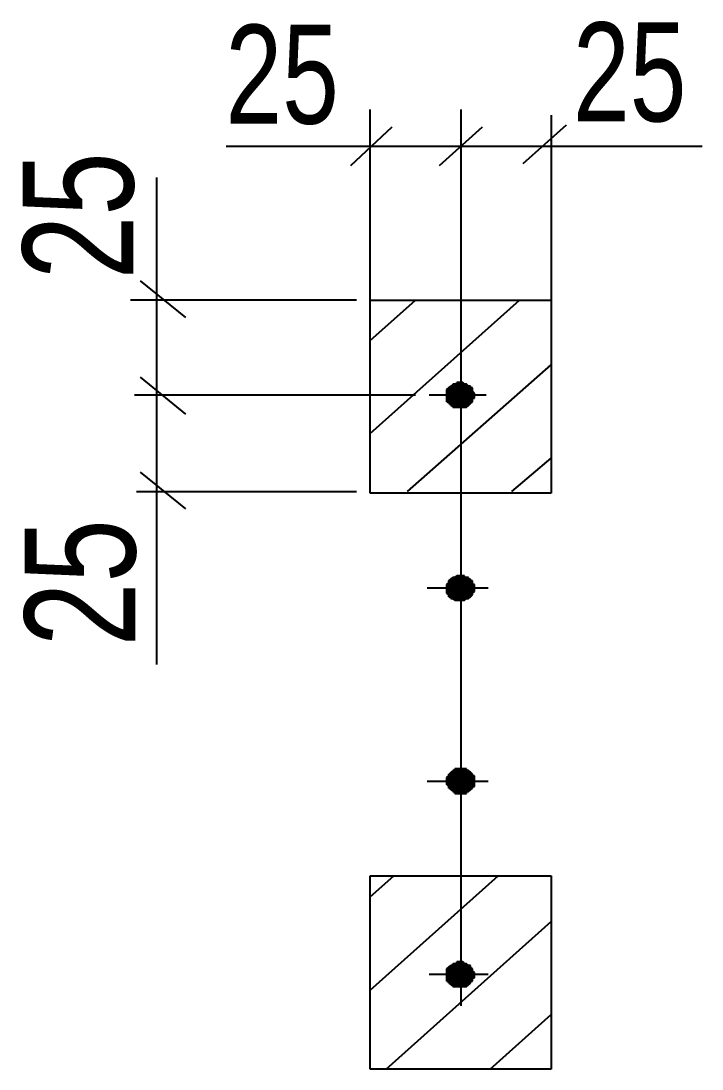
# Model space of a CAD drawing. Header units: millimetres. Extents: x -22 to 819, y -311 to 283.
# Drawn here: x 536.32 to 550.44, y -288.01 to -266.29 of the extents above; entities that cross this region are included whole.
import ezdxf

# ---------------------------------------------------------------- set-up
doc = ezdxf.new("R2010")
doc.units = ezdxf.units.MM
doc.styles.add('Arial Narrow', font='ARIALN.TTF', dxfattribs={"height": 0.2})

# ---------------------------------------------------------------- blocks, each defined once
blk = doc.blocks.new('0_TCM_4503_AIVD_AD_NOTE_BLOCK-43751636-16111')
at = {"linetype": 'Continuous'}
for points in [[(545.149, -273.925), (545.434, -273.925), (545.189, -273.889)], [(545.189, -273.889), (545.434, -273.889), (545.23, -273.853)], [(545.189, -273.889), (545.434, -273.925), (545.434, -273.889)], [(545.23, -273.853), (545.434, -273.889), (545.434, -273.853)], [(545.434, -273.816), (545.597, -273.853), (545.556, -273.816)], [(545.434, -273.853), (545.597, -273.853), (545.434, -273.816)], [(545.434, -273.962), (545.719, -273.998), (545.678, -273.962)], [(545.434, -273.998), (545.719, -273.998), (545.434, -273.962)], [(545.434, -274.18), (545.638, -274.217), (545.678, -274.18)], [(545.434, -274.217), (545.638, -274.217), (545.434, -274.18)], [(545.434, -274.217), (545.597, -274.253), (545.638, -274.217)], [(545.434, -274.253), (545.597, -274.253), (545.434, -274.217)], [(545.434, -274.253), (545.556, -274.289), (545.597, -274.253)], [(545.434, -274.289), (545.556, -274.289), (545.434, -274.253)], [(545.23, -277.856), (545.434, -277.856), (545.271, -277.819)], [(545.271, -277.819), (545.312, -277.819), (545.434, -277.819)], [(545.271, -277.819), (545.434, -277.856), (545.434, -277.819)], [(545.312, -277.819), (545.434, -277.819), (545.352, -277.783)], [(545.352, -277.783), (545.434, -277.819), (545.434, -277.783)], [(545.149, -277.965), (545.434, -277.965), (545.189, -277.928)], [(545.189, -277.892), (545.434, -277.892), (545.23, -277.856)], [(545.189, -277.928), (545.434, -277.965), (545.434, -277.928)], [(545.23, -277.856), (545.434, -277.892), (545.434, -277.856)], [(545.149, -278.147), (545.434, -278.183), (545.434, -278.147)], [(545.189, -278.183), (545.434, -278.183), (545.149, -278.147)], [(545.271, -278.256), (545.434, -278.292), (545.434, -278.256)], [(545.312, -278.292), (545.434, -278.292), (545.271, -278.256)], [(545.434, -278.11), (545.678, -278.147), (545.719, -278.11)], [(545.434, -278.147), (545.678, -278.147), (545.434, -278.11)], [(545.434, -278.183), (545.638, -278.219), (545.678, -278.183)], [(545.434, -278.219), (545.638, -278.219), (545.434, -278.183)], [(545.434, -278.219), (545.597, -278.256), (545.638, -278.219)], [(545.434, -278.256), (545.597, -278.256), (545.434, -278.219)], [(545.434, -278.256), (545.515, -278.292), (545.556, -278.256)], [(545.434, -278.292), (545.515, -278.292), (545.434, -278.256)], [(545.352, -278.292), (545.312, -278.292), (545.434, -278.292)], [(545.149, -281.967), (545.434, -281.967), (545.189, -281.931)], [(545.189, -281.931), (545.434, -281.967), (545.434, -281.931)], [(545.434, -281.822), (545.638, -281.858), (545.597, -281.822)], [(545.434, -281.858), (545.638, -281.858), (545.434, -281.822)], [(545.434, -281.858), (545.678, -281.895), (545.638, -281.858)], [(545.434, -281.895), (545.678, -281.895), (545.434, -281.858)], [(545.149, -282.113), (545.434, -282.149), (545.434, -282.113)], [(545.189, -282.149), (545.434, -282.149), (545.149, -282.113)], [(545.434, -282.186), (545.638, -282.222), (545.678, -282.186)], [(545.434, -282.222), (545.638, -282.222), (545.434, -282.186)], [(545.434, -282.222), (545.597, -282.259), (545.638, -282.222)], [(545.434, -282.259), (545.597, -282.259), (545.434, -282.222)], [(545.189, -285.898), (545.434, -285.898), (545.23, -285.861)], [(545.23, -285.861), (545.434, -285.898), (545.434, -285.861)], [(545.434, -285.825), (545.597, -285.861), (545.556, -285.825)], [(545.434, -285.861), (545.597, -285.861), (545.434, -285.825)], [(545.149, -285.934), (545.434, -285.934), (545.189, -285.898)], [(545.189, -285.898), (545.434, -285.934), (545.434, -285.898)], [(545.434, -285.898), (545.678, -285.934), (545.638, -285.898)], [(545.434, -285.934), (545.678, -285.934), (545.434, -285.898)], [(545.434, -285.97), (545.719, -286.007), (545.678, -285.97)], [(545.434, -286.007), (545.719, -286.007), (545.434, -285.97)], [(545.434, -286.225), (545.597, -286.261), (545.638, -286.225)], [(545.434, -286.261), (545.597, -286.261), (545.434, -286.225)], [(545.434, -286.261), (545.556, -286.298), (545.597, -286.261)], [(545.434, -286.298), (545.556, -286.298), (545.434, -286.261)]]:
    blk.add_hatch(color=7, dxfattribs=at).paths.add_polyline_path(points)
at = {"color": 7, "linetype": 'Continuous'}
for p, q in [((543.56, -272.07), (543.56, -268.123)), ((545.434, -268.123), (545.434, -278.639)), ((547.308, -268.238), (547.308, -272.07)), ((544.008, -268.487), (543.152, -269.287)), ((545.882, -268.487), (544.986, -269.287)), ((547.619, -268.448), (546.723, -269.248)), ((540.571, -268.882), (550.436, -268.882)), ((539.127, -269.527), (539.127, -279.627)), ((538.792, -271.669), (539.729, -272.434)), ((543.274, -272.07), (538.589, -272.07)), ((543.56, -272.07), (547.308, -272.07)), ((543.56, -276.072), (543.56, -272.07)), ((543.56, -272.907), (544.497, -272.07)), ((543.56, -274.835), (546.656, -272.07)), ((547.308, -272.07), (547.308, -276.072)), ((544.334, -276.036), (547.308, -273.416)), ((545.434, -273.38), (545.434, -286.698)), ((538.792, -273.671), (539.729, -274.435)), ((545.149, -273.925), (545.189, -273.889)), ((545.189, -273.889), (545.23, -273.853)), ((545.434, -273.889), (545.189, -273.889)), ((545.434, -273.889), (545.189, -273.889)), ((545.189, -273.889), (545.434, -273.889)), ((545.189, -273.889), (545.434, -273.889)), ((545.434, -273.889), (545.189, -273.889)), ((545.434, -273.889), (545.189, -273.889)), ((545.189, -273.889), (545.434, -273.925)), ((545.189, -273.889), (545.434, -273.925)), ((545.271, -273.853), (545.23, -273.853)), ((545.23, -273.853), (545.434, -273.853)), ((545.434, -273.853), (545.23, -273.853)), ((545.23, -273.853), (545.434, -273.853)), ((545.434, -273.853), (545.23, -273.853)), ((545.23, -273.853), (545.434, -273.853)), ((545.434, -273.853), (545.23, -273.853)), ((545.23, -273.853), (545.434, -273.889)), ((545.23, -273.853), (545.434, -273.889)), ((545.434, -273.816), (545.271, -273.816)), ((545.271, -273.816), (545.312, -273.816)), ((545.434, -273.816), (545.271, -273.816)), ((545.271, -273.816), (545.434, -273.853)), ((545.271, -273.816), (545.434, -273.853)), ((545.271, -273.853), (545.271, -273.816)), ((545.434, -273.853), (545.271, -273.853)), ((545.434, -273.853), (545.271, -273.853)), ((545.271, -273.853), (545.434, -273.853)), ((545.434, -273.853), (545.271, -273.853)), ((545.352, -273.816), (545.312, -273.816)), ((545.312, -273.816), (545.434, -273.816)), ((545.434, -273.816), (545.312, -273.816)), ((545.312, -273.816), (545.434, -273.816)), ((545.312, -273.816), (545.434, -273.816)), ((545.434, -273.78), (545.352, -273.78)), ((545.352, -273.78), (545.393, -273.78)), ((545.434, -273.78), (545.352, -273.78)), ((545.352, -273.78), (545.434, -273.816)), ((545.352, -273.78), (545.434, -273.816)), ((545.352, -273.816), (545.352, -273.78)), ((545.434, -273.816), (545.352, -273.816)), ((545.434, -273.816), (545.352, -273.816)), ((545.352, -273.816), (545.434, -273.816)), ((545.434, -273.816), (545.352, -273.816)), ((545.393, -273.78), (545.434, -273.78)), ((545.434, -273.78), (545.393, -273.78)), ((545.393, -273.78), (545.434, -273.78)), ((545.393, -273.78), (545.434, -273.78)), ((545.434, -273.78), (545.393, -273.78)), ((545.434, -273.816), (545.434, -273.78)), ((545.434, -273.78), (545.475, -273.78)), ((545.475, -273.78), (545.434, -273.78)), ((545.475, -273.78), (545.434, -273.78)), ((545.434, -273.78), (545.475, -273.78)), ((545.475, -273.78), (545.434, -273.78)), ((545.434, -273.78), (545.515, -273.816)), ((545.434, -273.78), (545.515, -273.816)), ((545.434, -273.816), (545.434, -273.78)), ((545.434, -273.853), (545.434, -273.816)), ((545.515, -273.816), (545.434, -273.816)), ((545.515, -273.816), (545.434, -273.816)), ((545.434, -273.816), (545.515, -273.816)), ((545.434, -273.816), (545.515, -273.816)), ((545.515, -273.816), (545.434, -273.816)), ((545.556, -273.816), (545.434, -273.816)), ((545.434, -273.816), (545.556, -273.816)), ((545.556, -273.816), (545.434, -273.816)), ((545.434, -273.816), (545.515, -273.816)), ((545.556, -273.816), (545.434, -273.816)), ((545.434, -273.816), (545.597, -273.853)), ((545.434, -273.816), (545.597, -273.853)), ((545.434, -273.853), (545.434, -273.816)), ((545.434, -273.889), (545.434, -273.853)), ((545.597, -273.853), (545.434, -273.853)), ((545.597, -273.853), (545.434, -273.853)), ((545.434, -273.853), (545.597, -273.853)), ((545.434, -273.853), (545.597, -273.853)), ((545.597, -273.853), (545.434, -273.853)), ((545.638, -273.853), (545.434, -273.853)), ((545.434, -273.853), (545.638, -273.853)), ((545.638, -273.853), (545.434, -273.853)), ((545.434, -273.853), (545.597, -273.853)), ((545.638, -273.853), (545.434, -273.853)), ((545.434, -273.853), (545.638, -273.889)), ((545.434, -273.853), (545.638, -273.889)), ((545.434, -273.889), (545.434, -273.853)), ((545.434, -273.925), (545.434, -273.889)), ((545.638, -273.889), (545.434, -273.889)), ((545.678, -273.889), (545.434, -273.889)), ((545.434, -273.889), (545.678, -273.889)), ((545.678, -273.889), (545.434, -273.889)), ((545.434, -273.889), (545.638, -273.889)), ((545.678, -273.889), (545.434, -273.889)), ((545.434, -273.889), (545.678, -273.925)), ((545.434, -273.889), (545.678, -273.925)), ((545.434, -273.925), (545.434, -273.889)), ((545.515, -273.816), (545.475, -273.78)), ((545.515, -273.816), (545.556, -273.816)), ((545.597, -273.853), (545.556, -273.816)), ((545.597, -273.853), (545.638, -273.853)), ((545.638, -273.889), (545.638, -273.853)), ((545.638, -273.889), (545.678, -273.889)), ((545.678, -273.925), (545.678, -273.889)), ((538.67, -274.035), (544.497, -274.035)), ((544.782, -274.035), (545.964, -274.035)), ((545.434, -273.925), (545.149, -273.925)), ((545.434, -273.925), (545.149, -273.925)), ((545.149, -273.925), (545.434, -273.962)), ((545.149, -273.925), (545.434, -273.962)), ((545.149, -273.962), (545.149, -273.925)), ((545.434, -273.962), (545.149, -273.962)), ((545.434, -273.962), (545.149, -273.962)), ((545.149, -273.962), (545.434, -273.962)), ((545.149, -273.962), (545.434, -273.962)), ((545.434, -273.962), (545.149, -273.962)), ((545.434, -273.962), (545.149, -273.962)), ((545.149, -273.962), (545.434, -273.998)), ((545.149, -273.962), (545.434, -273.998)), ((545.149, -273.998), (545.149, -273.962)), ((545.434, -273.998), (545.149, -273.998)), ((545.434, -273.998), (545.149, -273.998)), ((545.149, -273.998), (545.434, -274.035)), ((545.149, -273.998), (545.434, -274.035)), ((545.149, -274.035), (545.149, -273.998)), ((545.434, -274.035), (545.149, -274.035)), ((545.434, -274.035), (545.149, -274.035)), ((545.149, -274.035), (545.434, -274.035)), ((545.149, -274.035), (545.434, -274.035)), ((545.434, -274.035), (545.149, -274.035)), ((545.434, -274.035), (545.149, -274.035)), ((545.149, -274.035), (545.434, -274.071)), ((545.149, -274.035), (545.434, -274.071)), ((545.149, -274.071), (545.149, -274.035)), ((545.434, -274.071), (545.149, -274.071)), ((545.434, -274.071), (545.149, -274.071)), ((545.149, -274.071), (545.434, -274.107)), ((545.149, -274.071), (545.434, -274.107)), ((545.149, -274.107), (545.149, -274.071)), ((545.434, -274.107), (545.149, -274.107)), ((545.434, -274.107), (545.149, -274.107)), ((545.149, -274.107), (545.434, -274.107)), ((545.149, -274.107), (545.434, -274.107)), ((545.434, -274.107), (545.149, -274.107)), ((545.434, -274.107), (545.149, -274.107)), ((545.149, -274.107), (545.434, -274.144)), ((545.149, -274.107), (545.434, -274.144)), ((545.149, -274.144), (545.149, -274.107)), ((545.434, -273.962), (545.434, -273.925)), ((545.678, -273.925), (545.434, -273.925)), ((545.678, -273.925), (545.434, -273.925)), ((545.434, -273.925), (545.678, -273.962)), ((545.434, -273.925), (545.678, -273.962)), ((545.434, -273.962), (545.434, -273.925)), ((545.434, -273.998), (545.434, -273.962)), ((545.678, -273.962), (545.434, -273.962)), ((545.678, -273.962), (545.434, -273.962)), ((545.434, -273.962), (545.678, -273.962)), ((545.434, -273.962), (545.678, -273.962)), ((545.678, -273.962), (545.434, -273.962)), ((545.678, -273.962), (545.434, -273.962)), ((545.434, -273.962), (545.719, -273.998)), ((545.434, -273.962), (545.719, -273.998)), ((545.434, -273.998), (545.434, -273.962)), ((545.434, -274.035), (545.434, -273.998)), ((545.719, -273.998), (545.434, -273.998)), ((545.719, -273.998), (545.434, -273.998)), ((545.434, -273.998), (545.719, -274.035)), ((545.434, -273.998), (545.719, -274.035)), ((545.434, -274.035), (545.434, -273.998)), ((545.434, -274.071), (545.434, -274.035)), ((545.719, -274.035), (545.434, -274.035)), ((545.719, -274.035), (545.434, -274.035)), ((545.434, -274.035), (545.719, -274.035)), ((545.434, -274.035), (545.719, -274.035)), ((545.719, -274.035), (545.434, -274.035)), ((545.719, -274.035), (545.434, -274.035)), ((545.434, -274.035), (545.719, -274.071)), ((545.434, -274.035), (545.719, -274.071)), ((545.434, -274.071), (545.434, -274.035)), ((545.434, -274.107), (545.434, -274.071)), ((545.719, -274.071), (545.434, -274.071)), ((545.719, -274.071), (545.434, -274.071)), ((545.434, -274.071), (545.719, -274.107)), ((545.434, -274.071), (545.719, -274.107)), ((545.434, -274.107), (545.434, -274.071)), ((545.678, -274.107), (545.434, -274.107)), ((545.434, -274.107), (545.719, -274.107)), ((545.678, -274.107), (545.434, -274.107)), ((545.434, -274.107), (545.678, -274.144)), ((545.434, -274.107), (545.678, -274.144)), ((545.434, -274.144), (545.434, -274.107)), ((545.434, -274.144), (545.434, -274.107)), ((545.719, -274.107), (545.434, -274.107)), ((545.678, -274.107), (545.434, -274.107)), ((545.434, -274.107), (545.678, -274.107)), ((545.678, -273.962), (545.678, -273.925)), ((545.719, -273.998), (545.678, -273.962)), ((545.719, -274.107), (545.678, -274.107)), ((545.678, -274.144), (545.678, -274.107)), ((545.719, -274.035), (545.719, -273.998)), ((545.719, -274.071), (545.719, -274.035)), ((545.719, -274.107), (545.719, -274.071)), ((545.434, -274.144), (545.149, -274.144)), ((545.434, -274.144), (545.149, -274.144)), ((545.149, -274.144), (545.434, -274.18)), ((545.149, -274.144), (545.434, -274.18)), ((545.149, -274.18), (545.149, -274.144)), ((545.434, -274.18), (545.149, -274.18)), ((545.434, -274.18), (545.149, -274.18)), ((545.149, -274.18), (545.189, -274.18)), ((545.149, -274.18), (545.434, -274.18)), ((545.434, -274.18), (545.149, -274.18)), ((545.189, -274.18), (545.434, -274.18)), ((545.434, -274.18), (545.189, -274.18)), ((545.189, -274.18), (545.434, -274.217)), ((545.189, -274.18), (545.434, -274.217)), ((545.189, -274.217), (545.189, -274.18)), ((545.434, -274.217), (545.189, -274.217)), ((545.434, -274.217), (545.189, -274.217)), ((545.189, -274.217), (545.23, -274.217)), ((545.189, -274.217), (545.434, -274.217)), ((545.434, -274.217), (545.189, -274.217)), ((545.23, -274.217), (545.434, -274.217)), ((545.434, -274.217), (545.23, -274.217)), ((545.23, -274.217), (545.434, -274.253)), ((545.23, -274.217), (545.434, -274.253)), ((545.23, -274.253), (545.23, -274.217)), ((545.434, -274.253), (545.23, -274.253)), ((545.434, -274.253), (545.23, -274.253)), ((545.23, -274.253), (545.271, -274.253)), ((545.23, -274.253), (545.434, -274.253)), ((545.434, -274.253), (545.23, -274.253)), ((545.271, -274.253), (545.434, -274.253)), ((545.434, -274.253), (545.271, -274.253)), ((545.271, -274.253), (545.434, -274.289)), ((545.271, -274.253), (545.434, -274.289)), ((545.271, -274.289), (545.271, -274.253)), ((545.434, -274.289), (545.271, -274.289)), ((545.434, -274.289), (545.271, -274.289)), ((545.271, -274.289), (545.312, -274.289)), ((545.271, -274.289), (545.434, -274.289)), ((545.434, -274.289), (545.271, -274.289)), ((545.312, -274.289), (545.434, -274.289)), ((545.434, -274.289), (545.312, -274.289)), ((545.312, -274.289), (545.434, -274.289)), ((545.312, -274.289), (545.434, -274.289)), ((545.352, -274.289), (545.312, -274.289)), ((545.434, -274.289), (545.352, -274.289)), ((545.434, -274.289), (545.352, -274.289)), ((545.352, -274.289), (545.434, -274.289)), ((545.352, -274.289), (545.434, -274.289)), ((545.434, -274.289), (545.352, -274.289)), ((545.393, -274.289), (545.352, -274.289)), ((545.352, -274.289), (545.434, -274.289)), ((545.352, -274.289), (545.434, -274.289)), ((545.434, -274.289), (545.352, -274.289)), ((545.434, -274.289), (545.393, -274.289)), ((545.393, -274.289), (545.434, -274.289)), ((545.434, -274.289), (545.393, -274.289)), ((545.678, -274.144), (545.434, -274.144)), ((545.678, -274.144), (545.434, -274.144)), ((545.434, -274.144), (545.678, -274.18)), ((545.434, -274.144), (545.678, -274.18)), ((545.434, -274.18), (545.434, -274.144)), ((545.434, -274.18), (545.434, -274.144)), ((545.678, -274.18), (545.434, -274.18)), ((545.678, -274.18), (545.434, -274.18)), ((545.434, -274.18), (545.678, -274.18)), ((545.434, -274.18), (545.678, -274.18)), ((545.678, -274.18), (545.434, -274.18)), ((545.678, -274.18), (545.434, -274.18)), ((545.434, -274.18), (545.638, -274.217)), ((545.434, -274.18), (545.638, -274.217)), ((545.434, -274.217), (545.434, -274.18)), ((545.434, -274.217), (545.434, -274.18)), ((545.638, -274.217), (545.434, -274.217)), ((545.638, -274.217), (545.434, -274.217)), ((545.434, -274.217), (545.638, -274.217)), ((545.434, -274.217), (545.638, -274.217)), ((545.638, -274.217), (545.434, -274.217)), ((545.638, -274.217), (545.434, -274.217)), ((545.434, -274.217), (545.597, -274.253)), ((545.434, -274.217), (545.597, -274.253)), ((545.434, -274.253), (545.434, -274.217)), ((545.434, -274.253), (545.434, -274.217)), ((545.597, -274.253), (545.434, -274.253)), ((545.597, -274.253), (545.434, -274.253)), ((545.434, -274.253), (545.597, -274.253)), ((545.434, -274.253), (545.597, -274.253)), ((545.597, -274.253), (545.434, -274.253)), ((545.597, -274.253), (545.434, -274.253)), ((545.434, -274.253), (545.556, -274.289)), ((545.434, -274.253), (545.556, -274.289)), ((545.434, -274.289), (545.434, -274.253)), ((545.434, -274.289), (545.434, -274.253)), ((545.556, -274.289), (545.434, -274.289)), ((545.515, -274.289), (545.434, -274.289)), ((545.434, -274.289), (545.515, -274.289)), ((545.434, -274.289), (545.515, -274.289)), ((545.515, -274.289), (545.434, -274.289)), ((545.515, -274.289), (545.434, -274.289)), ((545.434, -274.289), (545.515, -274.289)), ((545.515, -274.289), (545.434, -274.289)), ((545.434, -274.289), (545.556, -274.289)), ((545.475, -274.289), (545.434, -274.289)), ((545.434, -274.289), (545.475, -274.289)), ((545.475, -274.289), (545.434, -274.289)), ((545.434, -274.289), (545.515, -274.289)), ((545.434, -274.289), (545.475, -274.289)), ((545.475, -274.289), (545.434, -274.289)), ((545.515, -274.289), (545.475, -274.289)), ((545.556, -274.289), (545.515, -274.289)), ((545.556, -274.289), (545.597, -274.253)), ((545.597, -274.253), (545.638, -274.217)), ((545.638, -274.217), (545.678, -274.18)), ((545.678, -274.18), (545.678, -274.144)), ((546.493, -276.036), (547.308, -275.345)), ((538.792, -275.636), (539.729, -276.4)), ((538.711, -276.036), (543.274, -276.036)), ((547.308, -276.072), (543.56, -276.072)), ((545.23, -277.856), (545.271, -277.819)), ((545.312, -277.819), (545.271, -277.819)), ((545.271, -277.819), (545.434, -277.819)), ((545.434, -277.819), (545.271, -277.819)), ((545.271, -277.819), (545.434, -277.819)), ((545.434, -277.819), (545.271, -277.819)), ((545.271, -277.819), (545.434, -277.819)), ((545.434, -277.819), (545.271, -277.819)), ((545.271, -277.819), (545.434, -277.856)), ((545.271, -277.819), (545.434, -277.856)), ((545.312, -277.819), (545.352, -277.783)), ((545.434, -277.819), (545.312, -277.819)), ((545.434, -277.819), (545.312, -277.819)), ((545.312, -277.819), (545.434, -277.819)), ((545.434, -277.819), (545.312, -277.819)), ((545.434, -277.783), (545.352, -277.783)), ((545.352, -277.783), (545.393, -277.783)), ((545.434, -277.783), (545.352, -277.783)), ((545.352, -277.783), (545.434, -277.783)), ((545.434, -277.783), (545.352, -277.783)), ((545.352, -277.783), (545.434, -277.783)), ((545.434, -277.783), (545.352, -277.783)), ((545.352, -277.783), (545.434, -277.819)), ((545.352, -277.783), (545.434, -277.819)), ((545.393, -277.783), (545.434, -277.783)), ((545.434, -277.783), (545.393, -277.783)), ((545.393, -277.783), (545.434, -277.783)), ((545.393, -277.783), (545.434, -277.783)), ((545.434, -277.783), (545.393, -277.783)), ((545.515, -277.783), (545.434, -277.783)), ((545.434, -277.783), (545.475, -277.783)), ((545.515, -277.783), (545.434, -277.783)), ((545.434, -277.783), (545.515, -277.819)), ((545.434, -277.783), (545.515, -277.819)), ((545.434, -277.819), (545.434, -277.783)), ((545.434, -277.819), (545.434, -277.783)), ((545.434, -277.783), (545.475, -277.783)), ((545.475, -277.783), (545.434, -277.783)), ((545.475, -277.783), (545.434, -277.783)), ((545.434, -277.783), (545.475, -277.783)), ((545.515, -277.783), (545.434, -277.783)), ((545.434, -277.783), (545.515, -277.783)), ((545.515, -277.819), (545.434, -277.819)), ((545.556, -277.819), (545.434, -277.819)), ((545.434, -277.819), (545.556, -277.819)), ((545.556, -277.819), (545.434, -277.819)), ((545.434, -277.819), (545.515, -277.819)), ((545.597, -277.819), (545.434, -277.819)), ((545.434, -277.819), (545.597, -277.819)), ((545.597, -277.819), (545.434, -277.819)), ((545.434, -277.819), (545.556, -277.819)), ((545.597, -277.819), (545.434, -277.819)), ((545.434, -277.819), (545.597, -277.856)), ((545.434, -277.819), (545.597, -277.856)), ((545.434, -277.856), (545.434, -277.819)), ((545.434, -277.856), (545.434, -277.819)), ((545.475, -277.783), (545.515, -277.783)), ((545.515, -277.819), (545.515, -277.783)), ((545.515, -277.819), (545.556, -277.819)), ((545.556, -277.819), (545.597, -277.819)), ((545.597, -277.856), (545.597, -277.819)), ((544.741, -278.037), (546.004, -278.037)), ((545.149, -277.965), (545.189, -277.928)), ((545.434, -277.965), (545.149, -277.965)), ((545.434, -277.965), (545.149, -277.965)), ((545.149, -277.965), (545.434, -277.965)), ((545.149, -277.965), (545.434, -277.965)), ((545.434, -277.965), (545.149, -277.965)), ((545.434, -277.965), (545.149, -277.965)), ((545.149, -277.965), (545.434, -278.001)), ((545.149, -277.965), (545.434, -278.001)), ((545.149, -278.001), (545.149, -277.965)), ((545.434, -278.001), (545.149, -278.001)), ((545.434, -278.001), (545.149, -278.001)), ((545.149, -278.001), (545.434, -278.037)), ((545.149, -278.001), (545.434, -278.037)), ((545.149, -278.037), (545.149, -278.001)), ((545.434, -278.037), (545.149, -278.037)), ((545.434, -278.037), (545.149, -278.037)), ((545.149, -278.037), (545.434, -278.037)), ((545.149, -278.037), (545.434, -278.037)), ((545.434, -278.037), (545.149, -278.037)), ((545.434, -278.037), (545.149, -278.037)), ((545.149, -278.037), (545.434, -278.074)), ((545.149, -278.037), (545.434, -278.074)), ((545.149, -278.074), (545.149, -278.037)), ((545.189, -277.892), (545.23, -277.856)), ((545.434, -277.892), (545.189, -277.892)), ((545.434, -277.892), (545.189, -277.892)), ((545.189, -277.892), (545.434, -277.892)), ((545.189, -277.892), (545.434, -277.892)), ((545.434, -277.892), (545.189, -277.892)), ((545.434, -277.892), (545.189, -277.892)), ((545.189, -277.892), (545.434, -277.928)), ((545.189, -277.892), (545.434, -277.928)), ((545.189, -277.928), (545.189, -277.892)), ((545.434, -277.928), (545.189, -277.928)), ((545.434, -277.928), (545.189, -277.928)), ((545.189, -277.928), (545.434, -277.965)), ((545.189, -277.928), (545.434, -277.965)), ((545.434, -277.856), (545.23, -277.856)), ((545.434, -277.856), (545.23, -277.856)), ((545.23, -277.856), (545.434, -277.856)), ((545.23, -277.856), (545.434, -277.856)), ((545.434, -277.856), (545.23, -277.856)), ((545.434, -277.856), (545.23, -277.856)), ((545.23, -277.856), (545.434, -277.892)), ((545.23, -277.856), (545.434, -277.892)), ((545.597, -277.856), (545.434, -277.856)), ((545.638, -277.856), (545.434, -277.856)), ((545.434, -277.856), (545.638, -277.856)), ((545.638, -277.856), (545.434, -277.856)), ((545.434, -277.856), (545.597, -277.856)), ((545.638, -277.856), (545.434, -277.856)), ((545.434, -277.856), (545.638, -277.892)), ((545.434, -277.856), (545.638, -277.892)), ((545.434, -277.892), (545.434, -277.856)), ((545.434, -277.892), (545.434, -277.856)), ((545.638, -277.892), (545.434, -277.892)), ((545.678, -277.892), (545.434, -277.892)), ((545.434, -277.892), (545.678, -277.892)), ((545.678, -277.892), (545.434, -277.892)), ((545.434, -277.892), (545.638, -277.892)), ((545.678, -277.892), (545.434, -277.892)), ((545.434, -277.892), (545.678, -277.928)), ((545.434, -277.892), (545.678, -277.928)), ((545.434, -277.928), (545.434, -277.892)), ((545.434, -277.928), (545.434, -277.892)), ((545.678, -277.928), (545.434, -277.928)), ((545.678, -277.928), (545.434, -277.928)), ((545.434, -277.928), (545.678, -277.965)), ((545.434, -277.928), (545.678, -277.965)), ((545.434, -277.965), (545.434, -277.928)), ((545.434, -277.965), (545.434, -277.928)), ((545.678, -277.965), (545.434, -277.965)), ((545.719, -277.965), (545.434, -277.965)), ((545.434, -277.965), (545.719, -277.965)), ((545.719, -277.965), (545.434, -277.965)), ((545.434, -277.965), (545.678, -277.965)), ((545.719, -277.965), (545.434, -277.965)), ((545.434, -277.965), (545.719, -278.001)), ((545.434, -278.001), (545.434, -277.965)), ((545.434, -277.965), (545.719, -278.001)), ((545.434, -278.001), (545.434, -277.965)), ((545.434, -278.037), (545.434, -278.001)), ((545.719, -278.001), (545.434, -278.001)), ((545.719, -278.001), (545.434, -278.001)), ((545.434, -278.001), (545.719, -278.037)), ((545.434, -278.001), (545.719, -278.037)), ((545.434, -278.037), (545.434, -278.001)), ((545.434, -278.074), (545.434, -278.037)), ((545.719, -278.037), (545.434, -278.037)), ((545.719, -278.037), (545.434, -278.037)), ((545.434, -278.037), (545.719, -278.037)), ((545.434, -278.037), (545.719, -278.037)), ((545.719, -278.037), (545.434, -278.037)), ((545.719, -278.037), (545.434, -278.037)), ((545.434, -278.037), (545.719, -278.074)), ((545.434, -278.037), (545.719, -278.074)), ((545.434, -278.074), (545.434, -278.037)), ((545.597, -277.856), (545.638, -277.856)), ((545.638, -277.892), (545.638, -277.856)), ((545.638, -277.892), (545.678, -277.892)), ((545.678, -277.928), (545.678, -277.892)), ((545.678, -277.965), (545.678, -277.928)), ((545.678, -277.965), (545.719, -277.965)), ((545.719, -278.001), (545.719, -277.965)), ((545.719, -278.037), (545.719, -278.001)), ((545.719, -278.074), (545.719, -278.037)), ((545.434, -278.074), (545.149, -278.074)), ((545.434, -278.074), (545.149, -278.074)), ((545.149, -278.074), (545.434, -278.11)), ((545.149, -278.074), (545.434, -278.11)), ((545.149, -278.11), (545.149, -278.074)), ((545.434, -278.11), (545.149, -278.11)), ((545.434, -278.11), (545.149, -278.11)), ((545.149, -278.11), (545.434, -278.11)), ((545.149, -278.11), (545.434, -278.11)), ((545.434, -278.11), (545.149, -278.11)), ((545.434, -278.11), (545.149, -278.11)), ((545.149, -278.11), (545.434, -278.147)), ((545.149, -278.11), (545.434, -278.147)), ((545.149, -278.147), (545.149, -278.11)), ((545.434, -278.147), (545.149, -278.147)), ((545.434, -278.147), (545.149, -278.147)), ((545.149, -278.147), (545.434, -278.183)), ((545.149, -278.147), (545.434, -278.183)), ((545.189, -278.183), (545.149, -278.147)), ((545.434, -278.183), (545.189, -278.183)), ((545.434, -278.183), (545.189, -278.183)), ((545.189, -278.183), (545.434, -278.183)), ((545.189, -278.183), (545.434, -278.183)), ((545.434, -278.183), (545.189, -278.183)), ((545.434, -278.183), (545.189, -278.183)), ((545.189, -278.183), (545.434, -278.219)), ((545.189, -278.183), (545.434, -278.219)), ((545.189, -278.219), (545.189, -278.183)), ((545.434, -278.219), (545.189, -278.219)), ((545.434, -278.219), (545.189, -278.219)), ((545.189, -278.219), (545.23, -278.219)), ((545.189, -278.219), (545.434, -278.219)), ((545.434, -278.219), (545.189, -278.219)), ((545.23, -278.219), (545.434, -278.219)), ((545.434, -278.219), (545.23, -278.219)), ((545.23, -278.219), (545.434, -278.256)), ((545.23, -278.219), (545.434, -278.256)), ((545.23, -278.256), (545.23, -278.219)), ((545.434, -278.256), (545.23, -278.256)), ((545.434, -278.256), (545.23, -278.256)), ((545.23, -278.256), (545.271, -278.256)), ((545.23, -278.256), (545.434, -278.256)), ((545.434, -278.256), (545.23, -278.256)), ((545.271, -278.256), (545.434, -278.256)), ((545.434, -278.256), (545.271, -278.256)), ((545.271, -278.256), (545.434, -278.256)), ((545.434, -278.256), (545.271, -278.256)), ((545.271, -278.256), (545.434, -278.256)), ((545.434, -278.256), (545.271, -278.256)), ((545.271, -278.256), (545.434, -278.292)), ((545.271, -278.256), (545.434, -278.292)), ((545.312, -278.292), (545.271, -278.256)), ((545.434, -278.11), (545.434, -278.074)), ((545.719, -278.074), (545.434, -278.074)), ((545.719, -278.074), (545.434, -278.074)), ((545.434, -278.074), (545.719, -278.11)), ((545.434, -278.074), (545.719, -278.11)), ((545.434, -278.11), (545.434, -278.074)), ((545.434, -278.147), (545.434, -278.11)), ((545.719, -278.11), (545.434, -278.11)), ((545.719, -278.11), (545.434, -278.11)), ((545.434, -278.11), (545.719, -278.11)), ((545.434, -278.11), (545.719, -278.11)), ((545.719, -278.11), (545.434, -278.11)), ((545.719, -278.11), (545.434, -278.11)), ((545.434, -278.11), (545.678, -278.147)), ((545.434, -278.11), (545.678, -278.147)), ((545.434, -278.147), (545.434, -278.11)), ((545.434, -278.183), (545.434, -278.147)), ((545.678, -278.147), (545.434, -278.147)), ((545.678, -278.147), (545.434, -278.147)), ((545.434, -278.147), (545.678, -278.183)), ((545.434, -278.147), (545.678, -278.183)), ((545.434, -278.183), (545.434, -278.147)), ((545.434, -278.219), (545.434, -278.183)), ((545.678, -278.183), (545.434, -278.183)), ((545.678, -278.183), (545.434, -278.183)), ((545.434, -278.183), (545.678, -278.183)), ((545.434, -278.183), (545.678, -278.183)), ((545.678, -278.183), (545.434, -278.183)), ((545.678, -278.183), (545.434, -278.183)), ((545.434, -278.183), (545.638, -278.219)), ((545.434, -278.183), (545.638, -278.219)), ((545.434, -278.219), (545.434, -278.183)), ((545.434, -278.256), (545.434, -278.219)), ((545.638, -278.219), (545.434, -278.219)), ((545.638, -278.219), (545.434, -278.219)), ((545.434, -278.219), (545.638, -278.219)), ((545.434, -278.219), (545.638, -278.219)), ((545.638, -278.219), (545.434, -278.219)), ((545.638, -278.219), (545.434, -278.219)), ((545.434, -278.219), (545.597, -278.256)), ((545.434, -278.219), (545.597, -278.256)), ((545.434, -278.256), (545.434, -278.219)), ((545.434, -278.292), (545.434, -278.256)), ((545.597, -278.256), (545.434, -278.256)), ((545.597, -278.256), (545.434, -278.256)), ((545.434, -278.256), (545.597, -278.256)), ((545.434, -278.256), (545.597, -278.256)), ((545.597, -278.256), (545.434, -278.256)), ((545.556, -278.256), (545.434, -278.256)), ((545.434, -278.256), (545.556, -278.256)), ((545.556, -278.256), (545.434, -278.256)), ((545.434, -278.256), (545.597, -278.256)), ((545.556, -278.256), (545.434, -278.256)), ((545.434, -278.256), (545.515, -278.292)), ((545.434, -278.256), (545.515, -278.292)), ((545.434, -278.292), (545.434, -278.256)), ((545.515, -278.292), (545.556, -278.256)), ((545.597, -278.256), (545.556, -278.256)), ((545.597, -278.256), (545.638, -278.219)), ((545.638, -278.219), (545.678, -278.183)), ((545.678, -278.147), (545.719, -278.11)), ((545.678, -278.183), (545.678, -278.147)), ((545.719, -278.11), (545.719, -278.074)), ((545.434, -278.292), (545.312, -278.292)), ((545.434, -278.292), (545.312, -278.292)), ((545.312, -278.292), (545.352, -278.292)), ((545.312, -278.292), (545.434, -278.292)), ((545.434, -278.292), (545.312, -278.292)), ((545.352, -278.292), (545.434, -278.292)), ((545.434, -278.292), (545.352, -278.292)), ((545.352, -278.292), (545.434, -278.292)), ((545.434, -278.292), (545.352, -278.292)), ((545.352, -278.292), (545.434, -278.292)), ((545.352, -278.292), (545.434, -278.292)), ((545.434, -278.292), (545.352, -278.292)), ((545.393, -278.292), (545.352, -278.292)), ((545.352, -278.292), (545.434, -278.292)), ((545.434, -278.292), (545.393, -278.292)), ((545.393, -278.292), (545.434, -278.292)), ((545.434, -278.292), (545.393, -278.292)), ((545.515, -278.292), (545.434, -278.292)), ((545.515, -278.292), (545.434, -278.292)), ((545.434, -278.292), (545.515, -278.292)), ((545.434, -278.292), (545.515, -278.292)), ((545.515, -278.292), (545.434, -278.292)), ((545.475, -278.292), (545.434, -278.292)), ((545.434, -278.292), (545.475, -278.292)), ((545.475, -278.292), (545.434, -278.292)), ((545.434, -278.292), (545.515, -278.292)), ((545.434, -278.292), (545.475, -278.292)), ((545.475, -278.292), (545.434, -278.292)), ((545.515, -278.292), (545.475, -278.292)), ((545.149, -281.967), (545.189, -281.931)), ((545.23, -281.895), (545.189, -281.895)), ((545.189, -281.895), (545.434, -281.895)), ((545.434, -281.895), (545.189, -281.895)), ((545.189, -281.895), (545.434, -281.931)), ((545.189, -281.895), (545.434, -281.931)), ((545.189, -281.931), (545.189, -281.895)), ((545.434, -281.931), (545.189, -281.931)), ((545.434, -281.931), (545.189, -281.931)), ((545.189, -281.931), (545.434, -281.931)), ((545.189, -281.931), (545.434, -281.931)), ((545.434, -281.931), (545.189, -281.931)), ((545.434, -281.931), (545.189, -281.931)), ((545.189, -281.931), (545.434, -281.967)), ((545.189, -281.931), (545.434, -281.967)), ((545.271, -281.858), (545.23, -281.858)), ((545.23, -281.858), (545.434, -281.858)), ((545.434, -281.858), (545.23, -281.858)), ((545.23, -281.858), (545.434, -281.895)), ((545.23, -281.858), (545.434, -281.895)), ((545.23, -281.895), (545.23, -281.858)), ((545.434, -281.895), (545.23, -281.895)), ((545.434, -281.895), (545.23, -281.895)), ((545.23, -281.895), (545.434, -281.895)), ((545.434, -281.895), (545.23, -281.895)), ((545.312, -281.822), (545.271, -281.822)), ((545.271, -281.822), (545.434, -281.822)), ((545.434, -281.822), (545.271, -281.822)), ((545.271, -281.822), (545.434, -281.858)), ((545.271, -281.822), (545.434, -281.858)), ((545.271, -281.858), (545.271, -281.822)), ((545.434, -281.858), (545.271, -281.858)), ((545.434, -281.858), (545.271, -281.858)), ((545.271, -281.858), (545.434, -281.858)), ((545.434, -281.858), (545.271, -281.858)), ((545.434, -281.786), (545.312, -281.786)), ((545.312, -281.786), (545.352, -281.786)), ((545.434, -281.786), (545.312, -281.786)), ((545.312, -281.786), (545.434, -281.822)), ((545.312, -281.786), (545.434, -281.822)), ((545.312, -281.822), (545.312, -281.786)), ((545.434, -281.822), (545.312, -281.822)), ((545.434, -281.822), (545.312, -281.822)), ((545.312, -281.822), (545.434, -281.822)), ((545.434, -281.822), (545.312, -281.822)), ((545.393, -281.786), (545.352, -281.786)), ((545.352, -281.786), (545.434, -281.786)), ((545.434, -281.786), (545.352, -281.786)), ((545.352, -281.786), (545.434, -281.786)), ((545.352, -281.786), (545.434, -281.786)), ((545.393, -281.786), (545.434, -281.786)), ((545.434, -281.786), (545.393, -281.786)), ((545.393, -281.786), (545.434, -281.786)), ((545.434, -281.786), (545.393, -281.786)), ((545.434, -281.786), (545.393, -281.786)), ((545.393, -281.786), (545.434, -281.786)), ((545.434, -281.786), (545.393, -281.786)), ((545.393, -281.786), (545.434, -281.786)), ((545.434, -281.786), (545.393, -281.786)), ((545.434, -281.786), (545.475, -281.786)), ((545.475, -281.786), (545.434, -281.786)), ((545.515, -281.786), (545.434, -281.786)), ((545.434, -281.786), (545.515, -281.786)), ((545.434, -281.786), (545.515, -281.786)), ((545.515, -281.786), (545.434, -281.786)), ((545.515, -281.786), (545.434, -281.786)), ((545.434, -281.786), (545.515, -281.786)), ((545.515, -281.786), (545.434, -281.786)), ((545.434, -281.786), (545.475, -281.786)), ((545.556, -281.786), (545.434, -281.786)), ((545.434, -281.786), (545.556, -281.786)), ((545.556, -281.786), (545.434, -281.786)), ((545.434, -281.786), (545.515, -281.786)), ((545.556, -281.786), (545.434, -281.786)), ((545.434, -281.786), (545.556, -281.822)), ((545.434, -281.786), (545.556, -281.822)), ((545.434, -281.822), (545.434, -281.786)), ((545.434, -281.822), (545.434, -281.786)), ((545.556, -281.822), (545.434, -281.822)), ((545.597, -281.822), (545.434, -281.822)), ((545.434, -281.822), (545.597, -281.822)), ((545.597, -281.822), (545.434, -281.822)), ((545.434, -281.822), (545.556, -281.822)), ((545.597, -281.822), (545.434, -281.822)), ((545.434, -281.822), (545.638, -281.858)), ((545.434, -281.822), (545.638, -281.858)), ((545.434, -281.858), (545.434, -281.822)), ((545.434, -281.858), (545.434, -281.822)), ((545.638, -281.858), (545.434, -281.858)), ((545.638, -281.858), (545.434, -281.858)), ((545.434, -281.858), (545.638, -281.858)), ((545.434, -281.858), (545.638, -281.858)), ((545.638, -281.858), (545.434, -281.858)), ((545.638, -281.858), (545.434, -281.858)), ((545.434, -281.858), (545.678, -281.895)), ((545.434, -281.858), (545.678, -281.895)), ((545.434, -281.895), (545.434, -281.858)), ((545.434, -281.895), (545.434, -281.858)), ((545.678, -281.895), (545.434, -281.895)), ((545.678, -281.895), (545.434, -281.895)), ((545.434, -281.895), (545.678, -281.895)), ((545.434, -281.895), (545.678, -281.895)), ((545.678, -281.895), (545.434, -281.895)), ((545.678, -281.895), (545.434, -281.895)), ((545.434, -281.895), (545.678, -281.931)), ((545.434, -281.895), (545.678, -281.931)), ((545.434, -281.931), (545.434, -281.895)), ((545.434, -281.931), (545.434, -281.895)), ((545.678, -281.931), (545.434, -281.931)), ((545.719, -281.931), (545.434, -281.931)), ((545.434, -281.931), (545.719, -281.931)), ((545.719, -281.931), (545.434, -281.931)), ((545.434, -281.931), (545.678, -281.931)), ((545.719, -281.931), (545.434, -281.931)), ((545.434, -281.931), (545.719, -281.967)), ((545.434, -281.931), (545.719, -281.967)), ((545.434, -281.967), (545.434, -281.931)), ((545.434, -281.967), (545.434, -281.931)), ((545.475, -281.786), (545.515, -281.786)), ((545.515, -281.786), (545.556, -281.786)), ((545.556, -281.822), (545.556, -281.786)), ((545.556, -281.822), (545.597, -281.822)), ((545.638, -281.858), (545.597, -281.822)), ((545.678, -281.895), (545.638, -281.858)), ((545.678, -281.931), (545.678, -281.895)), ((545.678, -281.931), (545.719, -281.931)), ((545.719, -281.967), (545.719, -281.931)), ((544.741, -282.04), (546.004, -282.04)), ((545.434, -281.967), (545.149, -281.967)), ((545.434, -281.967), (545.149, -281.967)), ((545.149, -281.967), (545.434, -282.004)), ((545.149, -281.967), (545.434, -282.004)), ((545.149, -282.004), (545.149, -281.967)), ((545.434, -282.004), (545.149, -282.004)), ((545.149, -282.004), (545.434, -282.04)), ((545.149, -282.004), (545.434, -282.04)), ((545.149, -282.04), (545.149, -282.004)), ((545.434, -282.004), (545.149, -282.004)), ((545.434, -282.004), (545.149, -282.004)), ((545.149, -282.004), (545.434, -282.004)), ((545.149, -282.004), (545.434, -282.004)), ((545.434, -282.004), (545.149, -282.004)), ((545.434, -282.04), (545.149, -282.04)), ((545.434, -282.04), (545.149, -282.04)), ((545.149, -282.04), (545.434, -282.077)), ((545.149, -282.04), (545.434, -282.077)), ((545.149, -282.077), (545.149, -282.04)), ((545.434, -282.077), (545.149, -282.077)), ((545.434, -282.077), (545.149, -282.077)), ((545.149, -282.077), (545.434, -282.077)), ((545.149, -282.077), (545.434, -282.077)), ((545.434, -282.077), (545.149, -282.077)), ((545.434, -282.077), (545.149, -282.077)), ((545.149, -282.077), (545.434, -282.113)), ((545.149, -282.077), (545.434, -282.113)), ((545.149, -282.113), (545.149, -282.077)), ((545.434, -282.113), (545.149, -282.113)), ((545.434, -282.113), (545.149, -282.113)), ((545.149, -282.113), (545.434, -282.149)), ((545.149, -282.113), (545.434, -282.149)), ((545.189, -282.149), (545.149, -282.113)), ((545.434, -282.149), (545.189, -282.149)), ((545.434, -282.149), (545.189, -282.149)), ((545.189, -282.149), (545.434, -282.149)), ((545.189, -282.149), (545.434, -282.149)), ((545.434, -282.149), (545.189, -282.149)), ((545.434, -282.149), (545.189, -282.149)), ((545.189, -282.149), (545.434, -282.186)), ((545.189, -282.149), (545.434, -282.186)), ((545.189, -282.186), (545.189, -282.149)), ((545.719, -281.967), (545.434, -281.967)), ((545.719, -281.967), (545.434, -281.967)), ((545.434, -281.967), (545.719, -282.004)), ((545.434, -281.967), (545.719, -282.004)), ((545.434, -282.004), (545.434, -281.967)), ((545.434, -282.004), (545.434, -281.967)), ((545.434, -282.04), (545.434, -282.004)), ((545.719, -282.004), (545.434, -282.004)), ((545.719, -282.004), (545.434, -282.004)), ((545.434, -282.004), (545.719, -282.004)), ((545.434, -282.004), (545.719, -282.004)), ((545.719, -282.004), (545.434, -282.004)), ((545.719, -282.004), (545.434, -282.004)), ((545.434, -282.004), (545.719, -282.04)), ((545.434, -282.004), (545.719, -282.04)), ((545.434, -282.04), (545.434, -282.004)), ((545.434, -282.077), (545.434, -282.04)), ((545.719, -282.04), (545.434, -282.04)), ((545.719, -282.04), (545.434, -282.04)), ((545.434, -282.04), (545.719, -282.077)), ((545.434, -282.04), (545.719, -282.077)), ((545.434, -282.077), (545.434, -282.04)), ((545.434, -282.113), (545.434, -282.077)), ((545.719, -282.077), (545.434, -282.077)), ((545.719, -282.077), (545.434, -282.077)), ((545.434, -282.077), (545.719, -282.077)), ((545.434, -282.077), (545.719, -282.077)), ((545.719, -282.077), (545.434, -282.077)), ((545.719, -282.077), (545.434, -282.077)), ((545.434, -282.077), (545.719, -282.113)), ((545.434, -282.077), (545.719, -282.113)), ((545.434, -282.113), (545.434, -282.077)), ((545.434, -282.149), (545.434, -282.113)), ((545.719, -282.113), (545.434, -282.113)), ((545.719, -282.113), (545.434, -282.113)), ((545.434, -282.113), (545.719, -282.149)), ((545.434, -282.113), (545.719, -282.149)), ((545.434, -282.149), (545.434, -282.113)), ((545.434, -282.186), (545.434, -282.149)), ((545.719, -282.149), (545.434, -282.149)), ((545.678, -282.149), (545.434, -282.149)), ((545.434, -282.149), (545.678, -282.149)), ((545.678, -282.149), (545.434, -282.149)), ((545.434, -282.149), (545.719, -282.149)), ((545.678, -282.149), (545.434, -282.149)), ((545.434, -282.149), (545.678, -282.186)), ((545.434, -282.149), (545.678, -282.186)), ((545.434, -282.186), (545.434, -282.149)), ((545.719, -282.149), (545.678, -282.149)), ((545.678, -282.186), (545.678, -282.149)), ((545.719, -282.004), (545.719, -281.967)), ((545.719, -282.04), (545.719, -282.004)), ((545.719, -282.077), (545.719, -282.04)), ((545.719, -282.113), (545.719, -282.077)), ((545.719, -282.149), (545.719, -282.113)), ((545.434, -282.186), (545.189, -282.186)), ((545.434, -282.186), (545.189, -282.186)), ((545.189, -282.186), (545.23, -282.186)), ((545.189, -282.186), (545.434, -282.186)), ((545.434, -282.186), (545.189, -282.186)), ((545.23, -282.186), (545.434, -282.186)), ((545.434, -282.186), (545.23, -282.186)), ((545.23, -282.186), (545.434, -282.222)), ((545.23, -282.186), (545.434, -282.222)), ((545.23, -282.222), (545.23, -282.186)), ((545.434, -282.222), (545.23, -282.222)), ((545.434, -282.222), (545.23, -282.222)), ((545.23, -282.222), (545.271, -282.222)), ((545.23, -282.222), (545.434, -282.222)), ((545.434, -282.222), (545.23, -282.222)), ((545.271, -282.222), (545.434, -282.222)), ((545.434, -282.222), (545.271, -282.222)), ((545.271, -282.222), (545.434, -282.259)), ((545.271, -282.222), (545.434, -282.259)), ((545.271, -282.259), (545.271, -282.222)), ((545.434, -282.259), (545.271, -282.259)), ((545.434, -282.259), (545.271, -282.259)), ((545.271, -282.259), (545.312, -282.259)), ((545.271, -282.259), (545.434, -282.259)), ((545.434, -282.259), (545.271, -282.259)), ((545.312, -282.259), (545.434, -282.259)), ((545.434, -282.259), (545.312, -282.259)), ((545.312, -282.259), (545.434, -282.295)), ((545.312, -282.259), (545.434, -282.295)), ((545.312, -282.295), (545.312, -282.259)), ((545.434, -282.295), (545.312, -282.295)), ((545.434, -282.295), (545.312, -282.295)), ((545.312, -282.295), (545.352, -282.295)), ((545.312, -282.295), (545.434, -282.295)), ((545.434, -282.295), (545.312, -282.295)), ((545.352, -282.295), (545.434, -282.295)), ((545.434, -282.295), (545.352, -282.295)), ((545.352, -282.295), (545.434, -282.295)), ((545.352, -282.295), (545.434, -282.295)), ((545.393, -282.295), (545.352, -282.295)), ((545.434, -282.295), (545.393, -282.295)), ((545.434, -282.295), (545.393, -282.295)), ((545.393, -282.295), (545.434, -282.295)), ((545.393, -282.295), (545.434, -282.295)), ((545.434, -282.295), (545.393, -282.295)), ((545.434, -282.295), (545.393, -282.295)), ((545.393, -282.295), (545.434, -282.295)), ((545.434, -282.222), (545.434, -282.186)), ((545.678, -282.186), (545.434, -282.186)), ((545.678, -282.186), (545.434, -282.186)), ((545.434, -282.186), (545.678, -282.186)), ((545.434, -282.186), (545.678, -282.186)), ((545.678, -282.186), (545.434, -282.186)), ((545.678, -282.186), (545.434, -282.186)), ((545.434, -282.186), (545.638, -282.222)), ((545.434, -282.186), (545.638, -282.222)), ((545.434, -282.222), (545.434, -282.186)), ((545.434, -282.259), (545.434, -282.222)), ((545.638, -282.222), (545.434, -282.222)), ((545.638, -282.222), (545.434, -282.222)), ((545.434, -282.222), (545.638, -282.222)), ((545.434, -282.222), (545.638, -282.222)), ((545.638, -282.222), (545.434, -282.222)), ((545.638, -282.222), (545.434, -282.222)), ((545.434, -282.222), (545.597, -282.259)), ((545.434, -282.222), (545.597, -282.259)), ((545.434, -282.259), (545.434, -282.222)), ((545.434, -282.295), (545.434, -282.259)), ((545.597, -282.259), (545.434, -282.259)), ((545.556, -282.259), (545.434, -282.259)), ((545.434, -282.259), (545.556, -282.259)), ((545.556, -282.259), (545.434, -282.259)), ((545.434, -282.259), (545.597, -282.259)), ((545.556, -282.259), (545.434, -282.259)), ((545.434, -282.259), (545.556, -282.295)), ((545.434, -282.259), (545.556, -282.295)), ((545.434, -282.295), (545.434, -282.259)), ((545.556, -282.295), (545.434, -282.295)), ((545.515, -282.295), (545.434, -282.295)), ((545.434, -282.295), (545.515, -282.295)), ((545.434, -282.295), (545.515, -282.295)), ((545.515, -282.295), (545.434, -282.295)), ((545.515, -282.295), (545.434, -282.295)), ((545.434, -282.295), (545.515, -282.295)), ((545.515, -282.295), (545.434, -282.295)), ((545.434, -282.295), (545.556, -282.295)), ((545.434, -282.295), (545.475, -282.295)), ((545.475, -282.295), (545.434, -282.295)), ((545.475, -282.295), (545.434, -282.295)), ((545.434, -282.295), (545.475, -282.295)), ((545.475, -282.295), (545.434, -282.295)), ((545.434, -282.295), (545.515, -282.295)), ((545.515, -282.295), (545.475, -282.295)), ((545.556, -282.295), (545.515, -282.295)), ((545.597, -282.259), (545.556, -282.259)), ((545.556, -282.295), (545.556, -282.259)), ((545.597, -282.259), (545.638, -282.222)), ((545.638, -282.222), (545.678, -282.186)), ((543.56, -286.371), (546.208, -284.005)), ((543.56, -288.008), (543.56, -284.005)), ((543.56, -284.005), (547.308, -284.005)), ((543.56, -284.442), (544.049, -284.005)), ((547.308, -284.005), (547.308, -288.008)), ((543.886, -288.008), (547.308, -284.951)), ((545.189, -285.898), (545.23, -285.861)), ((545.271, -285.861), (545.23, -285.861)), ((545.23, -285.861), (545.434, -285.861)), ((545.434, -285.861), (545.23, -285.861)), ((545.23, -285.861), (545.434, -285.861)), ((545.434, -285.861), (545.23, -285.861)), ((545.23, -285.861), (545.434, -285.861)), ((545.434, -285.861), (545.23, -285.861)), ((545.23, -285.861), (545.434, -285.898)), ((545.23, -285.861), (545.434, -285.898)), ((545.434, -285.825), (545.271, -285.825)), ((545.271, -285.825), (545.312, -285.825)), ((545.434, -285.825), (545.271, -285.825)), ((545.271, -285.825), (545.434, -285.861)), ((545.271, -285.825), (545.434, -285.861)), ((545.271, -285.861), (545.271, -285.825)), ((545.434, -285.861), (545.271, -285.861)), ((545.434, -285.861), (545.271, -285.861)), ((545.271, -285.861), (545.434, -285.861)), ((545.434, -285.861), (545.271, -285.861)), ((545.352, -285.825), (545.312, -285.825)), ((545.312, -285.825), (545.434, -285.825)), ((545.434, -285.825), (545.312, -285.825)), ((545.312, -285.825), (545.434, -285.825)), ((545.312, -285.825), (545.434, -285.825)), ((545.434, -285.788), (545.352, -285.788)), ((545.352, -285.788), (545.393, -285.788)), ((545.434, -285.788), (545.352, -285.788)), ((545.352, -285.788), (545.434, -285.825)), ((545.352, -285.788), (545.434, -285.825)), ((545.352, -285.825), (545.352, -285.788)), ((545.434, -285.825), (545.352, -285.825)), ((545.434, -285.825), (545.352, -285.825)), ((545.352, -285.825), (545.434, -285.825)), ((545.434, -285.825), (545.352, -285.825)), ((545.393, -285.788), (545.434, -285.788)), ((545.434, -285.788), (545.393, -285.788)), ((545.393, -285.788), (545.434, -285.788)), ((545.393, -285.788), (545.434, -285.788)), ((545.434, -285.788), (545.393, -285.788)), ((545.434, -285.825), (545.434, -285.788)), ((545.434, -285.788), (545.475, -285.788)), ((545.475, -285.788), (545.434, -285.788)), ((545.475, -285.788), (545.434, -285.788)), ((545.434, -285.788), (545.475, -285.788)), ((545.475, -285.788), (545.434, -285.788)), ((545.434, -285.788), (545.515, -285.825)), ((545.434, -285.788), (545.515, -285.825)), ((545.434, -285.825), (545.434, -285.788)), ((545.434, -285.861), (545.434, -285.825)), ((545.515, -285.825), (545.434, -285.825)), ((545.515, -285.825), (545.434, -285.825)), ((545.434, -285.825), (545.515, -285.825)), ((545.434, -285.825), (545.515, -285.825)), ((545.515, -285.825), (545.434, -285.825)), ((545.556, -285.825), (545.434, -285.825)), ((545.434, -285.825), (545.556, -285.825)), ((545.556, -285.825), (545.434, -285.825)), ((545.434, -285.825), (545.515, -285.825)), ((545.556, -285.825), (545.434, -285.825)), ((545.434, -285.825), (545.597, -285.861)), ((545.434, -285.825), (545.597, -285.861)), ((545.434, -285.861), (545.434, -285.825)), ((545.434, -285.898), (545.434, -285.861)), ((545.597, -285.861), (545.434, -285.861)), ((545.597, -285.861), (545.434, -285.861)), ((545.434, -285.861), (545.597, -285.861)), ((545.434, -285.861), (545.597, -285.861)), ((545.597, -285.861), (545.434, -285.861)), ((545.638, -285.861), (545.434, -285.861)), ((545.434, -285.861), (545.638, -285.861)), ((545.638, -285.861), (545.434, -285.861)), ((545.434, -285.861), (545.597, -285.861)), ((545.638, -285.861), (545.434, -285.861)), ((545.434, -285.861), (545.638, -285.898)), ((545.434, -285.861), (545.638, -285.898)), ((545.434, -285.898), (545.434, -285.861)), ((545.515, -285.825), (545.475, -285.788)), ((545.515, -285.825), (545.556, -285.825)), ((545.597, -285.861), (545.556, -285.825)), ((545.597, -285.861), (545.638, -285.861)), ((545.638, -285.898), (545.638, -285.861)), ((544.782, -286.043), (546.004, -286.043)), ((545.149, -285.934), (545.189, -285.898)), ((545.434, -285.934), (545.149, -285.934)), ((545.434, -285.934), (545.149, -285.934)), ((545.149, -285.934), (545.434, -285.97)), ((545.149, -285.934), (545.434, -285.97)), ((545.149, -285.97), (545.149, -285.934)), ((545.434, -285.97), (545.149, -285.97)), ((545.434, -285.97), (545.149, -285.97)), ((545.149, -285.97), (545.434, -285.97)), ((545.149, -285.97), (545.434, -285.97)), ((545.434, -285.97), (545.149, -285.97)), ((545.434, -285.97), (545.149, -285.97)), ((545.149, -285.97), (545.434, -286.007)), ((545.149, -285.97), (545.434, -286.007)), ((545.149, -286.007), (545.149, -285.97)), ((545.434, -286.007), (545.149, -286.007)), ((545.434, -286.007), (545.149, -286.007)), ((545.149, -286.007), (545.434, -286.043)), ((545.149, -286.007), (545.434, -286.043)), ((545.149, -286.043), (545.149, -286.007)), ((545.434, -286.043), (545.149, -286.043)), ((545.434, -286.043), (545.149, -286.043)), ((545.149, -286.043), (545.434, -286.043)), ((545.149, -286.043), (545.434, -286.043)), ((545.434, -286.043), (545.149, -286.043)), ((545.434, -286.043), (545.149, -286.043)), ((545.149, -286.043), (545.434, -286.079)), ((545.149, -286.043), (545.434, -286.079)), ((545.149, -286.079), (545.149, -286.043)), ((545.434, -286.079), (545.149, -286.079)), ((545.434, -286.079), (545.149, -286.079)), ((545.149, -286.079), (545.434, -286.116)), ((545.149, -286.079), (545.434, -286.116)), ((545.149, -286.116), (545.149, -286.079)), ((545.434, -285.898), (545.189, -285.898)), ((545.434, -285.898), (545.189, -285.898)), ((545.189, -285.898), (545.434, -285.898)), ((545.189, -285.898), (545.434, -285.898)), ((545.434, -285.898), (545.189, -285.898)), ((545.434, -285.898), (545.189, -285.898)), ((545.189, -285.898), (545.434, -285.934)), ((545.189, -285.898), (545.434, -285.934)), ((545.434, -285.934), (545.434, -285.898)), ((545.638, -285.898), (545.434, -285.898)), ((545.638, -285.898), (545.434, -285.898)), ((545.434, -285.898), (545.638, -285.898)), ((545.434, -285.898), (545.638, -285.898)), ((545.638, -285.898), (545.434, -285.898)), ((545.638, -285.898), (545.434, -285.898)), ((545.434, -285.898), (545.678, -285.934)), ((545.434, -285.898), (545.678, -285.934)), ((545.434, -285.934), (545.434, -285.898)), ((545.434, -285.97), (545.434, -285.934)), ((545.678, -285.934), (545.434, -285.934)), ((545.678, -285.934), (545.434, -285.934)), ((545.434, -285.934), (545.678, -285.97)), ((545.434, -285.934), (545.678, -285.97)), ((545.434, -285.97), (545.434, -285.934)), ((545.434, -286.007), (545.434, -285.97)), ((545.678, -285.97), (545.434, -285.97)), ((545.678, -285.97), (545.434, -285.97)), ((545.434, -285.97), (545.678, -285.97)), ((545.434, -285.97), (545.678, -285.97)), ((545.678, -285.97), (545.434, -285.97)), ((545.678, -285.97), (545.434, -285.97)), ((545.434, -285.97), (545.719, -286.007)), ((545.434, -285.97), (545.719, -286.007)), ((545.434, -286.007), (545.434, -285.97)), ((545.434, -286.043), (545.434, -286.007)), ((545.719, -286.007), (545.434, -286.007)), ((545.719, -286.007), (545.434, -286.007)), ((545.434, -286.007), (545.719, -286.043)), ((545.434, -286.007), (545.719, -286.043)), ((545.434, -286.043), (545.434, -286.007)), ((545.434, -286.079), (545.434, -286.043)), ((545.719, -286.043), (545.434, -286.043)), ((545.719, -286.043), (545.434, -286.043)), ((545.434, -286.043), (545.719, -286.043)), ((545.434, -286.043), (545.719, -286.043)), ((545.719, -286.043), (545.434, -286.043)), ((545.719, -286.043), (545.434, -286.043)), ((545.434, -286.043), (545.719, -286.079)), ((545.434, -286.043), (545.719, -286.079)), ((545.434, -286.079), (545.434, -286.043)), ((545.434, -286.116), (545.434, -286.079)), ((545.719, -286.079), (545.434, -286.079)), ((545.719, -286.079), (545.434, -286.079)), ((545.434, -286.079), (545.719, -286.116)), ((545.434, -286.079), (545.719, -286.116)), ((545.434, -286.116), (545.434, -286.079)), ((545.678, -285.934), (545.638, -285.898)), ((545.678, -285.97), (545.678, -285.934)), ((545.719, -286.007), (545.678, -285.97)), ((545.719, -286.043), (545.719, -286.007)), ((545.719, -286.079), (545.719, -286.043)), ((545.719, -286.116), (545.719, -286.079)), ((545.434, -286.116), (545.149, -286.116)), ((545.434, -286.116), (545.149, -286.116)), ((545.149, -286.116), (545.434, -286.116)), ((545.149, -286.116), (545.434, -286.116)), ((545.434, -286.116), (545.149, -286.116)), ((545.434, -286.116), (545.149, -286.116)), ((545.149, -286.116), (545.434, -286.152)), ((545.149, -286.116), (545.434, -286.152)), ((545.149, -286.152), (545.149, -286.116)), ((545.434, -286.152), (545.149, -286.152)), ((545.434, -286.152), (545.149, -286.152)), ((545.149, -286.152), (545.434, -286.189)), ((545.149, -286.152), (545.434, -286.189)), ((545.149, -286.189), (545.149, -286.152)), ((545.434, -286.189), (545.149, -286.189)), ((545.434, -286.189), (545.149, -286.189)), ((545.149, -286.189), (545.189, -286.189)), ((545.149, -286.189), (545.434, -286.189)), ((545.434, -286.189), (545.149, -286.189)), ((545.189, -286.189), (545.434, -286.189)), ((545.434, -286.189), (545.189, -286.189)), ((545.189, -286.189), (545.434, -286.225)), ((545.189, -286.189), (545.434, -286.225)), ((545.189, -286.225), (545.189, -286.189)), ((545.434, -286.225), (545.189, -286.225)), ((545.434, -286.225), (545.189, -286.225)), ((545.189, -286.225), (545.23, -286.225)), ((545.189, -286.225), (545.434, -286.225)), ((545.434, -286.225), (545.189, -286.225)), ((545.23, -286.225), (545.434, -286.225)), ((545.434, -286.225), (545.23, -286.225)), ((545.23, -286.225), (545.434, -286.261)), ((545.23, -286.225), (545.434, -286.261)), ((545.23, -286.261), (545.23, -286.225)), ((545.434, -286.261), (545.23, -286.261)), ((545.434, -286.261), (545.23, -286.261)), ((545.23, -286.261), (545.271, -286.261)), ((545.23, -286.261), (545.434, -286.261)), ((545.434, -286.261), (545.23, -286.261)), ((545.271, -286.261), (545.434, -286.261)), ((545.434, -286.261), (545.271, -286.261)), ((545.271, -286.261), (545.434, -286.298)), ((545.271, -286.261), (545.434, -286.298)), ((545.271, -286.298), (545.271, -286.261)), ((545.434, -286.298), (545.271, -286.298)), ((545.434, -286.298), (545.271, -286.298)), ((545.271, -286.298), (545.312, -286.298)), ((545.271, -286.298), (545.434, -286.298)), ((545.434, -286.298), (545.271, -286.298)), ((545.312, -286.298), (545.434, -286.298)), ((545.434, -286.298), (545.312, -286.298)), ((545.312, -286.298), (545.434, -286.298)), ((545.312, -286.298), (545.434, -286.298)), ((545.352, -286.298), (545.312, -286.298)), ((545.434, -286.298), (545.352, -286.298)), ((545.434, -286.298), (545.352, -286.298)), ((545.352, -286.298), (545.434, -286.298)), ((545.352, -286.298), (545.434, -286.298)), ((545.434, -286.298), (545.352, -286.298)), ((545.393, -286.298), (545.352, -286.298)), ((545.352, -286.298), (545.434, -286.298)), ((545.352, -286.298), (545.434, -286.298)), ((545.434, -286.298), (545.352, -286.298)), ((545.434, -286.298), (545.393, -286.298)), ((545.393, -286.298), (545.434, -286.298)), ((545.434, -286.298), (545.393, -286.298)), ((545.434, -286.152), (545.434, -286.116)), ((545.719, -286.116), (545.434, -286.116)), ((545.678, -286.116), (545.434, -286.116)), ((545.434, -286.116), (545.678, -286.116)), ((545.678, -286.116), (545.434, -286.116)), ((545.434, -286.116), (545.719, -286.116)), ((545.678, -286.116), (545.434, -286.116)), ((545.434, -286.116), (545.678, -286.152)), ((545.434, -286.116), (545.678, -286.152)), ((545.434, -286.152), (545.434, -286.116)), ((545.434, -286.189), (545.434, -286.152)), ((545.678, -286.152), (545.434, -286.152)), ((545.678, -286.152), (545.434, -286.152)), ((545.434, -286.152), (545.678, -286.189)), ((545.434, -286.152), (545.678, -286.189)), ((545.434, -286.189), (545.434, -286.152)), ((545.638, -286.189), (545.434, -286.189)), ((545.434, -286.189), (545.638, -286.225)), ((545.434, -286.189), (545.638, -286.225)), ((545.434, -286.225), (545.434, -286.189)), ((545.434, -286.225), (545.434, -286.189)), ((545.678, -286.189), (545.434, -286.189)), ((545.638, -286.189), (545.434, -286.189)), ((545.434, -286.189), (545.638, -286.189)), ((545.638, -286.189), (545.434, -286.189)), ((545.434, -286.189), (545.678, -286.189)), ((545.638, -286.225), (545.434, -286.225)), ((545.638, -286.225), (545.434, -286.225)), ((545.434, -286.225), (545.638, -286.225)), ((545.434, -286.225), (545.638, -286.225)), ((545.638, -286.225), (545.434, -286.225)), ((545.638, -286.225), (545.434, -286.225)), ((545.434, -286.225), (545.597, -286.261)), ((545.434, -286.225), (545.597, -286.261)), ((545.434, -286.261), (545.434, -286.225)), ((545.434, -286.261), (545.434, -286.225)), ((545.597, -286.261), (545.434, -286.261)), ((545.597, -286.261), (545.434, -286.261)), ((545.434, -286.261), (545.597, -286.261)), ((545.434, -286.261), (545.597, -286.261)), ((545.597, -286.261), (545.434, -286.261)), ((545.597, -286.261), (545.434, -286.261)), ((545.434, -286.261), (545.556, -286.298)), ((545.434, -286.261), (545.556, -286.298)), ((545.434, -286.298), (545.434, -286.261)), ((545.434, -286.298), (545.434, -286.261)), ((545.556, -286.298), (545.434, -286.298)), ((545.515, -286.298), (545.434, -286.298)), ((545.434, -286.298), (545.515, -286.298)), ((545.434, -286.298), (545.515, -286.298)), ((545.515, -286.298), (545.434, -286.298)), ((545.515, -286.298), (545.434, -286.298)), ((545.434, -286.298), (545.515, -286.298)), ((545.515, -286.298), (545.434, -286.298)), ((545.434, -286.298), (545.556, -286.298)), ((545.475, -286.298), (545.434, -286.298)), ((545.434, -286.298), (545.475, -286.298)), ((545.475, -286.298), (545.434, -286.298)), ((545.434, -286.298), (545.515, -286.298)), ((545.434, -286.298), (545.475, -286.298)), ((545.475, -286.298), (545.434, -286.298)), ((545.515, -286.298), (545.475, -286.298)), ((545.556, -286.298), (545.515, -286.298)), ((545.556, -286.298), (545.597, -286.261)), ((545.597, -286.261), (545.638, -286.225)), ((545.638, -286.225), (545.638, -286.189)), ((545.678, -286.189), (545.638, -286.189)), ((545.719, -286.116), (545.678, -286.116)), ((545.678, -286.152), (545.678, -286.116)), ((545.678, -286.189), (545.678, -286.152)), ((546.045, -288.008), (547.308, -286.88)), ((547.308, -288.008), (543.56, -288.008))]:
    blk.add_line(p, q, dxfattribs=at)
at = {"color": 7, "linetype": 'Continuous', "style": 'Arial Narrow', "width": 0.9}
for p in [(547.762, -268.367), (540.557, -268.415)]:
    blk.add_text('25', height=2.051, dxfattribs=at).set_placement(p)
for p in [(538.65, -271.64), (538.69, -279.245)]:
    blk.add_text('25', height=2.2966, rotation=90, dxfattribs=at).set_placement(p)

msp = doc.modelspace()

# ---------------------------------------------------------------- block references
msp.add_blockref('0_TCM_4503_AIVD_AD_NOTE_BLOCK-43751636-16111', (0, 0))

doc.saveas('drawing.dxf')
